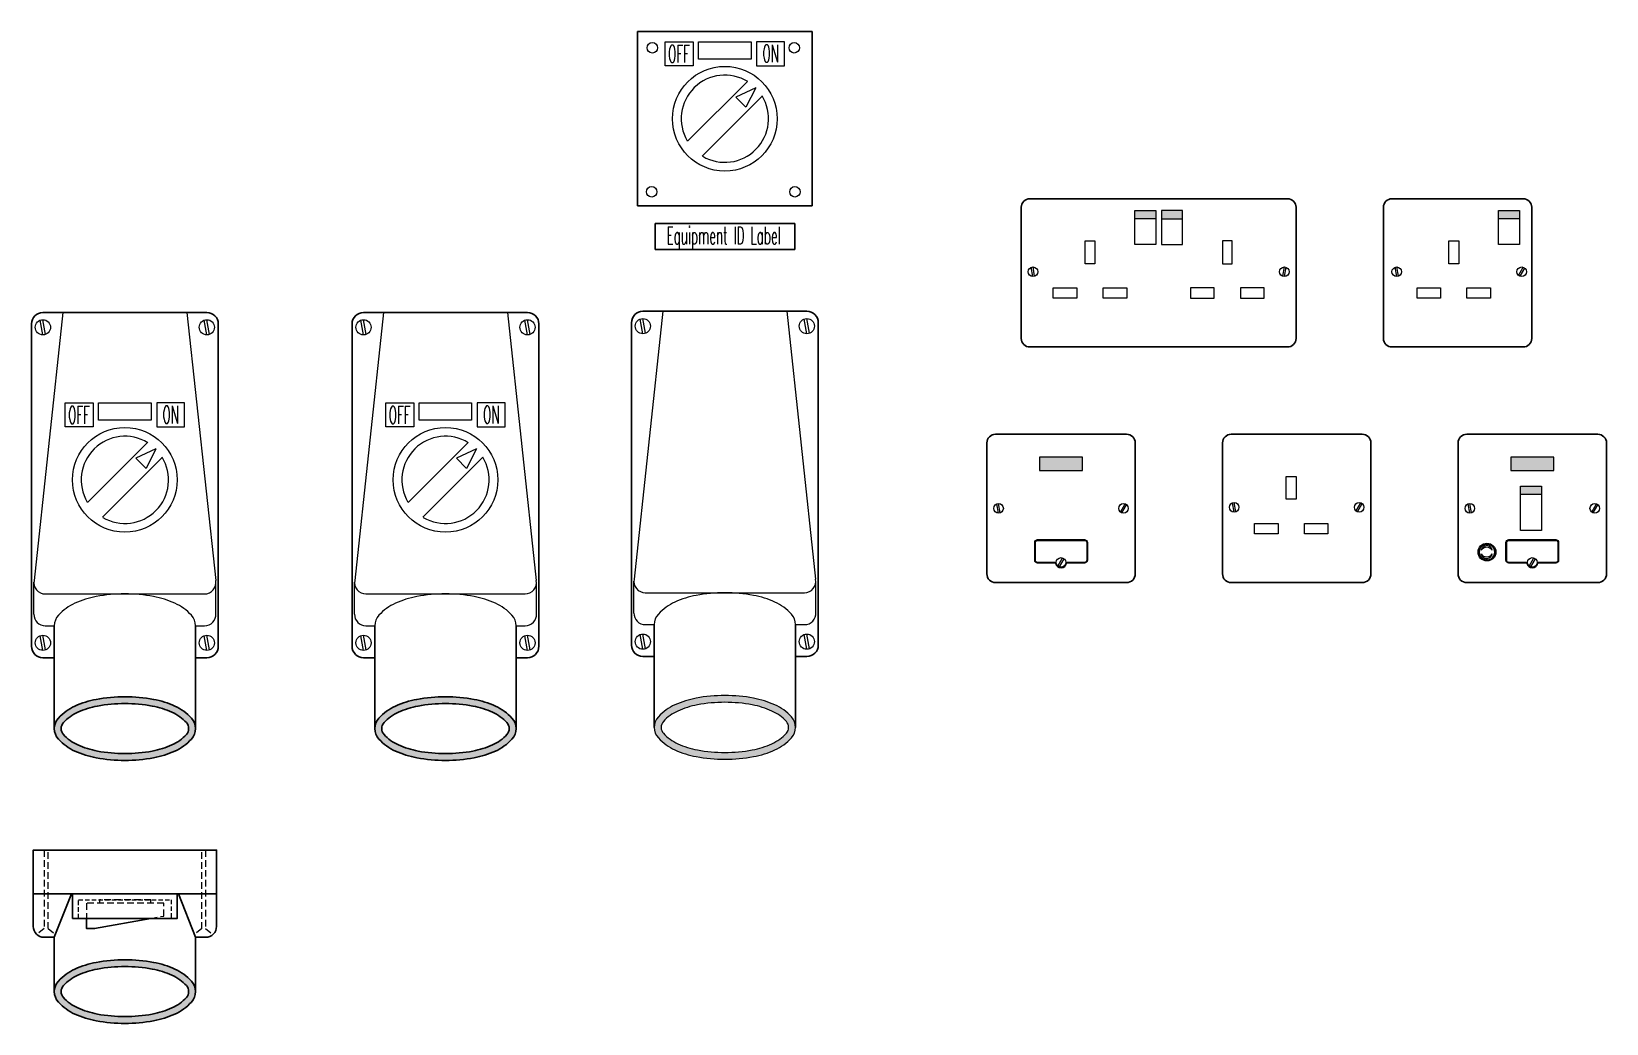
# Model space of a CAD drawing. Header units: millimetres. Extents: x 46649 to 61237, y -33954 to -18530.
# Drawn here: x 57662 to 58564, y -32108 to -31539 of the extents above; entities that cross this region are included whole.
import ezdxf
from ezdxf.enums import TextEntityAlignment as Align

# ---------------------------------------------------------------- set-up
doc = ezdxf.new("R2010")
doc.units = ezdxf.units.MM
doc.linetypes.add('DASHED', pattern=[19.05, 12.7, -6.35])
for name, color, linetype, lineweight in [('ed-1', 6, 'Continuous', 5), ('eo-1', 7, 'Continuous', 9), ('eo-3', 2, 'Continuous', 25), ('KK-100.DET', 205, 'Continuous', 9)]:
    doc.layers.add(name, color=color, linetype=linetype, lineweight=lineweight)
doc.styles.add('ROMANS', font='ROMANS.SHX', dxfattribs={"width": 0.85, "height": 80})

# ---------------------------------------------------------------- blocks, each defined once
blk = doc.blocks.new('*U113')
at = {"layer": 'ed-1'}
for p, q in [((1.75, -44.63), (0.81, -39.3)), ((2.72, -44.46), (1.78, -39.13)), ((144.84, -44.46), (145.78, -39.13)), ((145.82, -44.63), (146.76, -39.3))]:
    blk.add_line(p, q, dxfattribs=at)
for points in [[(60.08, -6.82), (72.17, -6.82), (72.17, -26.34), (60.08, -26.34)], [(60.08, -6.82), (72.17, -6.82), (72.17, -11.53), (60.08, -11.53)], [(87.49, -6.82), (75.39, -6.82), (75.39, -26.34), (87.49, -26.34)], [(87.49, -6.82), (75.39, -6.82), (75.39, -11.53), (87.49, -11.53)], [(31.6, -24.25), (37.26, -24.25), (37.26, -37.28), (31.6, -37.28)], [(115.96, -24.25), (110.3, -24.25), (110.3, -37.28), (115.96, -37.28)], [(13.38, -51.1), (26.89, -51.1), (26.89, -57.07), (13.38, -57.07)], [(41.97, -51.1), (55.48, -51.1), (55.48, -57.07), (41.97, -57.07)], [(105.59, -51.1), (92.08, -51.1), (92.08, -57.07), (105.59, -57.07)], [(134.18, -51.1), (120.67, -51.1), (120.67, -57.07), (134.18, -57.07)]]:
    blk.add_lwpolyline(points, close=True, dxfattribs=at)
for centre in [(1.76, -41.88), (145.8, -41.88)]:
    blk.add_circle(centre, 2.75, dxfattribs=at)
for points in [[(60.08, -6.82), (60.08, -11.53), (72.17, -6.82), (72.17, -11.53)], [(87.49, -6.82), (87.49, -11.53), (75.39, -6.82), (75.39, -11.53)]]:
    blk.add_solid(points, dxfattribs=at)
at = {"layer": 'eo-3'}
blk.add_lwpolyline([(0, 0), (147.56, 0, -0.414214), (152.5, -4.94), (152.5, -80.06, -0.414214), (147.56, -85), (0, -85, -0.414214), (-4.94, -80.06), (-4.94, -4.94, -0.414214)], format="xyb", close=True, dxfattribs=at)
blk = doc.blocks.new('Isolator Elevation')
at = {"layer": 'ed-1'}
for p, q in [((15.82, -5.91), (31.79, -5.91)), ((15.82, -19.62), (15.82, -5.91)), ((31.79, -5.91), (31.79, -19.62)), ((34.84, -5.91), (64.98, -5.91)), ((34.84, -15.8), (34.84, -5.91)), ((64.98, -5.91), (64.98, -15.8)), ((68.21, -5.91), (68.21, -19.62)), ((84.18, -5.91), (68.21, -5.91)), ((84.18, -19.62), (84.18, -5.91)), ((64.98, -15.8), (34.84, -15.8)), ((31.79, -19.62), (15.82, -19.62)), ((68.21, -19.62), (84.18, -19.62)), ((62.92, -28.6), (28.6, -62.92)), ((67.8, -32.2), (56.24, -37.6)), ((67.8, -32.2), (62.1, -43.46)), ((71.4, -37.08), (37.08, -71.4)), ((56.24, -37.6), (62.1, -43.46))]:
    blk.add_line(p, q, dxfattribs=at)
for centre, radius in [((8.45, -9.36), 3), ((89.76, -9.36), 3), ((50, -50), 30), ((8.07, -91.86), 3), ((90.14, -91.86), 3)]:
    blk.add_circle(centre, radius, dxfattribs=at)
for start, end in [(58.49289, 210.56123), (239.44081, 31.50507)]:
    blk.add_arc((50, -50), 25, start, end, dxfattribs=at)
at = {"layer": 'eo-3'}
for p, q in [((100, 0), (0, 0)), ((0, 0), (0, -100)), ((100, -100), (100, 0)), ((100, -100), (0, -100)), ((90, -110), (10, -110)), ((10, -125), (10, -110)), ((90, -110), (90, -125)), ((90, -125), (10, -125))]:
    blk.add_line(p, q, dxfattribs=at)
at = {"layer": 'ed-1', "style": 'ROMANS', "width": 0.5}
for s, p in [('OFF', (23.73, -17.83)), ('ON', (76.28, -17.61)), ('Equipment ID Label', (49.28, -121.92))]:
    blk.add_text(s, height=10, dxfattribs=at).set_placement(p, align=Align.CENTER)
blk = doc.blocks.new('*U114')
at = {"layer": 'ed-1'}
for p, q in [((1.75, 40.37), (0.81, 45.7)), ((2.72, 40.54), (1.78, 45.87)), ((71.57, 41.03), (74.28, 45.71)), ((72.43, 40.53), (75.13, 45.22))]:
    blk.add_line(p, q, dxfattribs=at)
for points in [[(31.6, 60.75), (37.26, 60.75), (37.26, 47.72), (31.6, 47.72)], [(13.38, 33.9), (26.89, 33.9), (26.89, 27.93), (13.38, 27.93)], [(41.97, 33.9), (55.48, 33.9), (55.48, 27.93), (41.97, 27.93)]]:
    blk.add_lwpolyline(points, close=True, dxfattribs=at)
for centre in [(1.76, 43.12), (73.35, 43.12)]:
    blk.add_circle(centre, 2.75, dxfattribs=at)
at = {"layer": 'eo-3'}
blk.add_lwpolyline([(0, 85), (75.12, 85, -0.414214), (80.06, 80.06), (80.06, 4.94, -0.414214), (75.12, 0), (0, 0, -0.414214), (-4.94, 4.94), (-4.94, 80.06, -0.414214)], format="xyb", close=True, dxfattribs=at)
blk = doc.blocks.new('*U115')
at = {"layer": 'ed-1'}
for p, q in [((2.71, -44.63), (1.77, -39.3)), ((3.68, -44.46), (2.74, -39.13)), ((72.53, -43.97), (75.24, -39.29)), ((73.39, -44.47), (76.1, -39.78))]:
    blk.add_line(p, q, dxfattribs=at)
for points in [[(61.04, -6.82), (73.13, -6.82), (73.13, -26.34), (61.04, -26.34)], [(61.04, -6.82), (73.13, -6.82), (73.13, -11.53), (61.04, -11.53)], [(32.57, -24.25), (38.22, -24.25), (38.22, -37.28), (32.57, -37.28)], [(14.35, -51.1), (27.86, -51.1), (27.86, -57.07), (14.35, -57.07)], [(42.93, -51.1), (56.44, -51.1), (56.44, -57.07), (42.93, -57.07)]]:
    blk.add_lwpolyline(points, close=True, dxfattribs=at)
for centre in [(2.72, -41.88), (74.31, -41.88)]:
    blk.add_circle(centre, 2.75, dxfattribs=at)
blk.add_solid([(61.04, -6.82), (61.04, -11.53), (73.13, -6.82), (73.13, -11.53)], dxfattribs=at)
at = {"layer": 'eo-3'}
blk.add_lwpolyline([(0, 0), (75.12, 0, -0.414214), (80.06, -4.94), (80.06, -80.06, -0.414214), (75.12, -85), (0, -85, -0.414214), (-4.94, -80.06), (-4.94, -4.94, -0.414214)], format="xyb", close=True, dxfattribs=at)
blk = doc.blocks.new('*U118')
at = {"layer": 'ed-1'}
h = blk.add_hatch(color=256, dxfattribs=at)
edge = h.paths.add_edge_path(flags=16)
edge.add_arc((46.98, -309.54), 85.43, 90, 100.59553)
edge.add_arc((40.38, -274.28), 49.56, 100.59553, 114.30455)
edge.add_arc((30.38, -252.14), 25.27, 114.30455, 137.47335)
edge.add_arc((15.47, -238.47), 5.03, 137.47335, 180)
edge.add_arc((15.47, -238.47), 5.03, 180, 222.52665)
edge.add_arc((30.38, -224.79), 25.27, 222.52665, 245.69545)
edge.add_arc((40.38, -202.65), 49.56, 245.69545, 259.40447)
edge.add_arc((46.98, -167.4), 85.43, 259.40447, 270)
edge.add_arc((46.98, -167.4), 85.43, 270, 280.59553)
edge.add_arc((53.57, -202.65), 49.56, 280.59553, 294.30455)
edge.add_arc((63.57, -224.79), 25.27, 294.30455, 317.47335)
edge.add_arc((78.48, -238.47), 5.03, 317.47335, 0)
edge.add_arc((78.48, -238.47), 5.03, 0, 42.52665)
edge.add_arc((63.57, -252.14), 25.27, 42.52665, 65.69545)
edge.add_arc((53.57, -274.28), 49.56, 65.69545, 79.40447)
edge.add_arc((46.98, -309.54), 85.43, 79.40447, 90)
edge = h.paths.add_edge_path()
edge.add_arc((46.98, -309.54), 89.34, 90, 100.59553)
edge.add_arc((40.38, -274.28), 53.47, 100.59553, 114.30455)
edge.add_arc((30.38, -252.14), 29.18, 114.30455, 137.47335)
edge.add_arc((15.47, -238.47), 8.95, 137.47335, 180)
edge.add_arc((15.47, -238.47), 8.95, 180, 222.52665)
edge.add_arc((30.38, -224.79), 29.18, 222.52665, 245.69545)
edge.add_arc((40.38, -202.65), 53.47, 245.69545, 259.40447)
edge.add_arc((46.98, -167.4), 89.34, 259.40447, 270)
edge.add_arc((46.98, -167.4), 89.34, 270, 280.59553)
edge.add_arc((53.57, -202.65), 53.47, 280.59553, 294.30455)
edge.add_arc((63.57, -224.79), 29.18, 294.30455, 317.47335)
edge.add_arc((78.48, -238.47), 8.95, 317.47335, 360)
edge.add_arc((78.48, -238.47), 8.95, 0, 42.52665)
edge.add_arc((63.57, -252.14), 29.18, 42.52665, 65.69545)
edge.add_arc((53.57, -274.28), 53.47, 65.69545, 79.40447)
edge.add_arc((46.98, -309.54), 89.34, 79.40447, 90)
for p, q in [((11.44, 0), (-5.04, -153.56)), ((82.51, 0), (98.99, -153.56)), ((-0.03, -12.86), (-1.52, -4.42)), ((1.52, -12.59), (0.03, -4.14)), ((93.92, -12.86), (92.44, -4.42)), ((95.47, -12.59), (93.98, -4.14)), ((-5.16, -172.96), (-5.16, -154.64)), ((1.37, -161.31), (92.59, -161.31)), ((99.1, -173.46), (99.11, -154.89)), ((1.37, -179.58), (6.52, -179.58)), ((87.43, -179.58), (92.59, -179.58)), ((-0.03, -193.7), (-1.52, -185.26)), ((1.52, -193.43), (0.03, -184.99)), ((93.92, -193.7), (92.44, -185.26)), ((95.47, -193.43), (93.98, -184.99))]:
    blk.add_line(p, q, dxfattribs=at)
for points in [[(46.98, -161.31, 0.046265), (30.55, -162.83, 0.059888), (18.37, -166.66, 0.101439), (8.88, -173.53, 0.187717), (6.52, -179.58, 0.187717)], [(87.43, -179.58, 0.187717), (85.07, -173.53, 0.101439), (75.58, -166.66, 0.059888), (63.4, -162.83, 0.046265), (46.98, -161.31, 0.046265)]]:
    blk.add_lwpolyline(points, format="xyb", dxfattribs=at)
for points in [[(46.98, -220.2, 0.046265), (30.55, -221.72, 0.059888), (18.37, -225.55, 0.101439), (8.88, -232.42, 0.187717), (6.52, -238.47, 0.187717), (8.88, -244.52, 0.101439), (18.37, -251.39, 0.059888), (30.55, -255.21, 0.046265), (46.98, -256.74, 0.046265), (63.4, -255.21, 0.059888), (75.58, -251.39, 0.101439), (85.07, -244.52, 0.187717), (87.43, -238.47, 0.187717), (85.07, -232.42, 0.101439), (75.58, -225.55, 0.059888), (63.4, -221.72, 0.046265)], [(46.98, -224.11, 0.046265), (31.27, -225.57, 0.059888), (19.98, -229.12, 0.101439), (11.76, -235.07, 0.187717), (10.44, -238.47, 0.187717), (11.76, -241.87, 0.101439), (19.98, -247.82, 0.059888), (31.27, -251.37, 0.046265), (46.98, -252.82, 0.046265), (62.68, -251.37, 0.059888), (73.97, -247.82, 0.101439), (82.19, -241.87, 0.187717), (83.51, -238.47, 0.187717), (82.19, -235.07, 0.101439), (73.97, -229.12, 0.059888), (62.68, -225.57, 0.046265)]]:
    blk.add_lwpolyline(points, format="xyb", close=True, dxfattribs=at)
for centre in [(0, -8.5), (93.95, -8.5), (0, -189.34), (93.95, -189.34)]:
    blk.add_circle(centre, 4.36, dxfattribs=at)
for centre, start, end in [((1.37, -154.78), 169.17324, 270), ((92.59, -154.78), 270, 10.82676), ((1.37, -173.05), 179.16647, 270), ((92.59, -173.05), 270, 3.50923)]:
    blk.add_arc(centre, 6.52, start, end, dxfattribs=at)
at = {"layer": 'eo-3'}
for p, q in [((6.52, -179.58), (6.52, -238.47)), ((87.43, -179.58), (87.43, -238.47))]:
    blk.add_line(p, q, dxfattribs=at)
for points in [[(6.52, -197.85), (0, -197.85, -0.414214), (-6.52, -191.32), (-6.52, -6.52, -0.414214), (0, 0)], [(0, 0), (93.95, 0, -0.414214), (100.48, -6.52), (100.48, -191.32, -0.414214), (93.95, -197.85), (87.43, -197.85, -0.414214)]]:
    blk.add_lwpolyline(points, format="xyb", dxfattribs=at)
blk = doc.blocks.new('*U124')
at = {"layer": 'eo-3'}
h = blk.add_hatch(color=256, dxfattribs=at)
edge = h.paths.add_edge_path(flags=16)
edge.add_arc((46.98, -309.54), 85.43, 90, 100.59553)
edge.add_arc((40.38, -274.28), 49.56, 100.59553, 114.30455)
edge.add_arc((30.38, -252.14), 25.27, 114.30455, 137.47335)
edge.add_arc((15.47, -238.47), 5.03, 137.47335, 180)
edge.add_arc((15.47, -238.47), 5.03, 180, 222.52665)
edge.add_arc((30.38, -224.79), 25.27, 222.52665, 245.69545)
edge.add_arc((40.38, -202.65), 49.56, 245.69545, 259.40447)
edge.add_arc((46.98, -167.4), 85.43, 259.40447, 270)
edge.add_arc((46.98, -167.4), 85.43, 270, 280.59553)
edge.add_arc((53.57, -202.65), 49.56, 280.59553, 294.30455)
edge.add_arc((63.57, -224.79), 25.27, 294.30455, 317.47335)
edge.add_arc((78.48, -238.47), 5.03, 317.47335, 0)
edge.add_arc((78.48, -238.47), 5.03, 0, 42.52665)
edge.add_arc((63.57, -252.14), 25.27, 42.52665, 65.69545)
edge.add_arc((53.57, -274.28), 49.56, 65.69545, 79.40447)
edge.add_arc((46.98, -309.54), 85.43, 79.40447, 90)
edge = h.paths.add_edge_path()
edge.add_arc((46.98, -309.54), 89.34, 90, 100.59553)
edge.add_arc((40.38, -274.28), 53.47, 100.59553, 114.30455)
edge.add_arc((30.38, -252.14), 29.18, 114.30455, 137.47335)
edge.add_arc((15.47, -238.47), 8.95, 137.47335, 180)
edge.add_arc((15.47, -238.47), 8.95, 180, 222.52665)
edge.add_arc((30.38, -224.79), 29.18, 222.52665, 245.69545)
edge.add_arc((40.38, -202.65), 53.47, 245.69545, 259.40447)
edge.add_arc((46.98, -167.4), 89.34, 259.40447, 270)
edge.add_arc((46.98, -167.4), 89.34, 270, 280.59553)
edge.add_arc((53.57, -202.65), 53.47, 280.59553, 294.30455)
edge.add_arc((63.57, -224.79), 29.18, 294.30455, 317.47335)
edge.add_arc((78.48, -238.47), 8.95, 317.47335, 360)
edge.add_arc((78.48, -238.47), 8.95, 0, 42.52665)
edge.add_arc((63.57, -252.14), 29.18, 42.52665, 65.69545)
edge.add_arc((53.57, -274.28), 53.47, 65.69545, 79.40447)
edge.add_arc((46.98, -309.54), 89.34, 79.40447, 90)
at = {"layer": 'ed-1'}
for p, q in [((11.44, 0), (-5.04, -153.56)), ((82.51, 0), (98.99, -153.56)), ((-0.03, -12.86), (-1.52, -4.42)), ((1.52, -12.59), (0.03, -4.14)), ((93.92, -12.86), (92.44, -4.42)), ((95.47, -12.59), (93.98, -4.14)), ((12.79, -51.84), (28.76, -51.84)), ((12.79, -65.55), (12.79, -51.84)), ((12.79, -51.84), (28.76, -51.84)), ((12.79, -65.55), (12.79, -51.84)), ((28.76, -51.84), (28.76, -65.55)), ((28.76, -51.84), (28.76, -65.55)), ((31.82, -51.84), (61.95, -51.84)), ((31.82, -61.73), (31.82, -51.84)), ((31.82, -51.84), (61.95, -51.84)), ((31.82, -61.73), (31.82, -51.84)), ((61.95, -51.84), (61.95, -61.73)), ((61.95, -51.84), (61.95, -61.73)), ((65.19, -51.84), (65.19, -65.55)), ((81.16, -51.84), (65.19, -51.84)), ((65.19, -51.84), (65.19, -65.55)), ((81.16, -51.84), (65.19, -51.84)), ((81.16, -65.55), (81.16, -51.84)), ((81.16, -65.55), (81.16, -51.84)), ((61.95, -61.73), (31.82, -61.73)), ((61.95, -61.73), (31.82, -61.73)), ((28.76, -65.55), (12.79, -65.55)), ((28.76, -65.55), (12.79, -65.55)), ((65.19, -65.55), (81.16, -65.55)), ((65.19, -65.55), (81.16, -65.55)), ((59.89, -74.53), (25.57, -108.85)), ((59.89, -74.53), (25.57, -108.85)), ((64.78, -78.13), (53.22, -83.53)), ((64.78, -78.13), (53.22, -83.53)), ((64.78, -78.13), (59.08, -89.39)), ((64.78, -78.13), (59.08, -89.39)), ((68.38, -83.01), (34.06, -117.33)), ((68.38, -83.01), (34.06, -117.33)), ((53.22, -83.53), (59.08, -89.39)), ((53.22, -83.53), (59.08, -89.39)), ((-5.16, -172.96), (-5.16, -154.64)), ((1.37, -161.31), (92.59, -161.31)), ((99.1, -173.46), (99.11, -154.89)), ((1.37, -179.58), (6.52, -179.58)), ((87.43, -179.58), (92.59, -179.58)), ((-0.03, -193.7), (-1.52, -185.26)), ((1.52, -193.43), (0.03, -184.99)), ((93.92, -193.7), (92.44, -185.26)), ((95.47, -193.43), (93.98, -184.99))]:
    blk.add_line(p, q, dxfattribs=at)
for points in [[(46.98, -161.31, 0.046265), (30.55, -162.83, 0.059888), (18.37, -166.66, 0.101439), (8.88, -173.53, 0.187717), (6.52, -179.58, 0.187717)], [(87.43, -179.58, 0.187717), (85.07, -173.53, 0.101439), (75.58, -166.66, 0.059888), (63.4, -162.83, 0.046265), (46.98, -161.31, 0.046265)]]:
    blk.add_lwpolyline(points, format="xyb", dxfattribs=at)
for centre, radius in [((0, -8.5), 4.36), ((93.95, -8.5), 4.36), ((46.98, -95.93), 30), ((46.98, -95.93), 30), ((0, -189.34), 4.36), ((93.95, -189.34), 4.36)]:
    blk.add_circle(centre, radius, dxfattribs=at)
for centre, radius, start, end in [((46.98, -95.93), 25, 58.49289, 210.56123), ((46.98, -95.93), 25, 58.49289, 210.56123), ((46.98, -95.93), 25, 239.44081, 31.50507), ((46.98, -95.93), 25, 239.44081, 31.50507), ((1.37, -154.78), 6.52, 169.17324, 270), ((92.59, -154.78), 6.52, 270, 10.82676), ((1.37, -173.05), 6.52, 179.16647, 270), ((92.59, -173.05), 6.52, 270, 3.50923)]:
    blk.add_arc(centre, radius, start, end, dxfattribs=at)
at = {"layer": 'eo-3'}
for p, q in [((6.52, -179.58), (6.52, -238.47)), ((87.43, -179.58), (87.43, -238.47))]:
    blk.add_line(p, q, dxfattribs=at)
for points in [[(6.52, -197.85), (0, -197.85, -0.414214), (-6.52, -191.32), (-6.52, -6.52, -0.414214), (0, 0)], [(0, 0), (93.95, 0, -0.414214), (100.48, -6.52), (100.48, -191.32, -0.414214), (93.95, -197.85), (87.43, -197.85, -0.414214)]]:
    blk.add_lwpolyline(points, format="xyb", dxfattribs=at)
for points in [[(46.98, -220.2, 0.046265), (30.55, -221.72, 0.059888), (18.37, -225.55, 0.101439), (8.88, -232.42, 0.187717), (6.52, -238.47, 0.187717), (8.88, -244.52, 0.101439), (18.37, -251.39, 0.059888), (30.55, -255.21, 0.046265), (46.98, -256.74, 0.046265), (63.4, -255.21, 0.059888), (75.58, -251.39, 0.101439), (85.07, -244.52, 0.187717), (87.43, -238.47, 0.187717), (85.07, -232.42, 0.101439), (75.58, -225.55, 0.059888), (63.4, -221.72, 0.046265)], [(46.98, -224.11, 0.046265), (31.27, -225.57, 0.059888), (19.98, -229.12, 0.101439), (11.76, -235.07, 0.187717), (10.44, -238.47, 0.187717), (11.76, -241.87, 0.101439), (19.98, -247.82, 0.059888), (31.27, -251.37, 0.046265), (46.98, -252.82, 0.046265), (62.68, -251.37, 0.059888), (73.97, -247.82, 0.101439), (82.19, -241.87, 0.187717), (83.51, -238.47, 0.187717), (82.19, -235.07, 0.101439), (73.97, -229.12, 0.059888), (62.68, -225.57, 0.046265)]]:
    blk.add_lwpolyline(points, format="xyb", close=True, dxfattribs=at)
at = {"layer": 'ed-1', "style": 'ROMANS', "width": 0.5}
for s, p in [('OFF', (20.71, -63.77)), ('OFF', (20.71, -63.77)), ('ON', (73.25, -63.54)), ('ON', (73.25, -63.54))]:
    blk.add_text(s, height=10, dxfattribs=at).set_placement(p, align=Align.CENTER)
blk = doc.blocks.new('*U117')
at = {"layer": 'ed-1'}
for p, q in [((2.72, 39.92), (1.78, 45.25)), ((1.75, 39.75), (0.81, 45.08)), ((71.57, 40.4), (74.28, 45.09)), ((72.43, 39.91), (75.13, 44.6)), ((11.36, 21.9), (11.36, 21.16)), ((11.78, 21.9), (11.78, 21.15)), ((11.36, 13.05), (11.36, 13.78)), ((11.78, 13.05), (11.78, 13.8)), ((35.78, 9.43), (38.48, 14.12)), ((36.63, 8.93), (39.34, 13.62))]:
    blk.add_line(p, q, dxfattribs=at)
for points in [[(25.21, 64.28), (49.9, 64.28), (49.9, 71.92), (25.21, 71.92)], [(30.74, 55.16), (42.83, 55.16), (42.83, 29.84), (30.74, 29.84)], [(30.74, 55.16), (42.83, 55.16), (42.83, 50.45), (30.74, 50.45)]]:
    blk.add_lwpolyline(points, close=True, dxfattribs=at)
for points in [[(34.42, 11.11), (24.11, 11.11, -0.414214), (22.47, 12.76), (22.47, 22.94, -0.414214), (24.11, 24.58), (51, 24.58, -0.414214), (52.65, 22.94), (52.65, 12.76, -0.414214), (51, 11.11), (40.69, 11.11)], [(34.81, 11.52), (24.11, 11.52, -0.414214), (22.88, 12.76), (22.88, 22.94, -0.414214), (24.11, 24.17), (51, 24.17, -0.414214), (52.24, 22.94), (52.24, 12.76, -0.414214), (51, 11.52), (40.31, 11.52)]]:
    blk.add_lwpolyline(points, format="xyb", dxfattribs=at)
for centre, radius in [((1.76, 42.5), 2.75), ((73.35, 42.5), 2.75), ((11.57, 17.47), 5.1), ((11.57, 17.47), 4.73), ((37.56, 11.52), 2.75)]:
    blk.add_circle(centre, radius, dxfattribs=at)
for centre, radius, start, end in [((11.57, 17.47), 4.43, 92.66453, 267.33547), ((11.45, 17.92), 3.24, 91.49461, 170.25584), ((11.45, 16.39), 3.82, 33.08892, 146.91108), ((11.57, 17.47), 4.43, 272.66453, 87.33547), ((11.45, 17.92), 3.24, 9.74416, 84.2101), ((11.45, 18.56), 3.82, 213.08892, 326.91108), ((11.45, 17.02), 3.24, 189.74416, 268.50539), ((11.45, 17.02), 3.24, 275.7899, 350.25584), ((37.56, 11.52), 3.16, 187.48124, 352.51876)]:
    blk.add_arc(centre, radius, start, end, dxfattribs=at)
for points in [[(25.21, 64.28), (25.21, 71.92), (49.9, 64.28), (49.9, 71.92)], [(30.74, 55.16), (30.74, 50.45), (42.83, 55.16), (42.83, 50.45)]]:
    blk.add_solid(points, dxfattribs=at)
at = {"layer": 'eo-3'}
blk.add_lwpolyline([(0, 85), (75.12, 85, -0.414214), (80.06, 80.06), (80.06, 4.94, -0.414214), (75.12, 0), (0, 0, -0.414214), (-4.94, 4.94), (-4.94, 80.06, -0.414214)], format="xyb", close=True, dxfattribs=at)
blk = doc.blocks.new('*U123')
at = {"layer": 'ed-1'}
for p, q in [((2.72, 39.92), (1.78, 45.25)), ((1.75, 39.75), (0.81, 45.08)), ((71.57, 40.4), (74.28, 45.09)), ((72.43, 39.91), (75.13, 44.6)), ((35.78, 9.43), (38.48, 14.12)), ((36.63, 8.93), (39.34, 13.62))]:
    blk.add_line(p, q, dxfattribs=at)
blk.add_lwpolyline([(25.21, 64.28), (49.9, 64.28), (49.9, 71.92), (25.21, 71.92)], close=True, dxfattribs=at)
for points in [[(34.42, 11.11), (24.11, 11.11, -0.414214), (22.47, 12.76), (22.47, 22.94, -0.414214), (24.11, 24.58), (51, 24.58, -0.414214), (52.65, 22.94), (52.65, 12.76, -0.414214), (51, 11.11), (40.69, 11.11)], [(34.81, 11.52), (24.11, 11.52, -0.414214), (22.88, 12.76), (22.88, 22.94, -0.414214), (24.11, 24.17), (51, 24.17, -0.414214), (52.24, 22.94), (52.24, 12.76, -0.414214), (51, 11.52), (40.31, 11.52)]]:
    blk.add_lwpolyline(points, format="xyb", dxfattribs=at)
for centre in [(1.76, 42.5), (73.35, 42.5), (37.56, 11.52)]:
    blk.add_circle(centre, 2.75, dxfattribs=at)
blk.add_arc((37.56, 11.52), 3.16, 187.48124, 352.51876, dxfattribs=at)
blk.add_solid([(25.21, 64.28), (25.21, 71.92), (49.9, 64.28), (49.9, 71.92)], dxfattribs=at)
at = {"layer": 'eo-3'}
blk.add_lwpolyline([(0, 85), (75.12, 85, -0.414214), (80.06, 80.06), (80.06, 4.94, -0.414214), (75.12, 0), (0, 0, -0.414214), (-4.94, 4.94), (-4.94, 80.06, -0.414214)], format="xyb", close=True, dxfattribs=at)

msp = doc.modelspace()

# ---------------------------------------------------------------- hatches: boundary and pattern name
at = {"layer": 'eo-3'}
h = msp.add_hatch(color=256, dxfattribs=at)
edge = h.paths.add_edge_path(flags=16)
edge.add_arc((57715.088538, -32009.658531), 85.425704, 90, 100.59553131)
edge.add_arc((57708.493006, -31974.400407), 49.555991, 100.595531311, 114.304549267)
edge.add_arc((57698.495339, -31952.262716), 25.265443, 114.304549268, 137.473351493)
edge.add_arc((57683.584281, -31938.586485), 5.032328, 137.473351468, 179.999999977)
edge.add_arc((57683.584281, -31938.586485), 5.032328, 180, 222.526648509)
edge.add_arc((57698.495339, -31924.910254), 25.265443, 222.526648507, 245.695450732)
edge.add_arc((57708.493006, -31902.772563), 49.555991, 245.695450733, 259.404468689)
edge.add_arc((57715.088538, -31867.51444), 85.425704, 259.40446869, 270)
edge.add_arc((57715.088538, -31867.51444), 85.425704, 270, 280.59553131)
edge.add_arc((57721.68407, -31902.772563), 49.555991, 280.595531308, 294.304549264)
edge.add_arc((57731.681737, -31924.910254), 25.265443, 294.304549261, 317.473351487)
edge.add_arc((57746.592795, -31938.586485), 5.032328, 317.473351496, 0.000000004)
edge.add_arc((57746.592795, -31938.586485), 5.032328, 0, 42.526648508)
edge.add_arc((57731.681737, -31952.262716), 25.265443, 42.526648513, 65.695450739)
edge.add_arc((57721.68407, -31974.400407), 49.555991, 65.695450736, 79.404468692)
edge.add_arc((57715.088538, -32009.658531), 85.425704, 79.404468689, 89.999999999)
edge = h.paths.add_edge_path()
edge.add_arc((57715.088538, -32009.658531), 89.340338, 90, 100.59553131)
edge.add_arc((57708.493006, -31974.400407), 53.470625, 100.59553131, 114.304549266)
edge.add_arc((57698.495339, -31952.262716), 29.180077, 114.304549265, 137.473351491)
edge.add_arc((57683.584281, -31938.586485), 8.946962, 137.473351489, 179.999999997)
edge.add_arc((57683.584281, -31938.586485), 8.946962, 180, 222.526648509)
edge.add_arc((57698.495339, -31924.910254), 29.180077, 222.526648509, 245.695450735)
edge.add_arc((57708.493006, -31902.772563), 53.470625, 245.695450734, 259.40446869)
edge.add_arc((57715.088538, -31867.51444), 89.340338, 259.40446869, 270)
edge.add_arc((57715.088538, -31867.51444), 89.340338, 270, 280.59553131)
edge.add_arc((57721.68407, -31902.772563), 53.470625, 280.59553131, 294.304549266)
edge.add_arc((57731.681737, -31924.910254), 29.180077, 294.304549265, 317.473351491)
edge.add_arc((57746.592795, -31938.586485), 8.946962, 317.473351489, 359.999999998)
edge.add_arc((57746.592795, -31938.586485), 8.946962, 0, 42.526648508)
edge.add_arc((57731.681737, -31952.262716), 29.180077, 42.526648509, 65.695450735)
edge.add_arc((57721.68407, -31974.400407), 53.470625, 65.695450734, 79.40446869)
edge.add_arc((57715.088538, -32009.658531), 89.340338, 79.40446869, 90)
h = msp.add_hatch(color=256, dxfattribs=at)
edge = h.paths.add_edge_path(flags=16)
edge.add_arc((57715.088538, -32160.39242), 85.425704, 90, 100.59553131)
edge.add_arc((57708.493006, -32125.134296), 49.555991, 100.595531311, 114.304549267)
edge.add_arc((57698.495339, -32102.996605), 25.265443, 114.304549268, 137.473351493)
edge.add_arc((57683.584281, -32089.320374), 5.032328, 137.473351468, 179.999999977)
edge.add_arc((57683.584281, -32089.320374), 5.032328, 180, 222.526648509)
edge.add_arc((57698.495339, -32075.644143), 25.265443, 222.526648507, 245.695450732)
edge.add_arc((57708.493006, -32053.506452), 49.555991, 245.695450733, 259.404468689)
edge.add_arc((57715.088538, -32018.248329), 85.425704, 259.40446869, 270)
edge.add_arc((57715.088538, -32018.248329), 85.425704, 270, 280.59553131)
edge.add_arc((57721.68407, -32053.506452), 49.555991, 280.595531308, 294.304549264)
edge.add_arc((57731.681737, -32075.644143), 25.265443, 294.304549261, 317.473351487)
edge.add_arc((57746.592795, -32089.320374), 5.032328, 317.473351496, 0.000000004)
edge.add_arc((57746.592795, -32089.320374), 5.032328, 0, 42.526648508)
edge.add_arc((57731.681737, -32102.996605), 25.265443, 42.526648513, 65.695450739)
edge.add_arc((57721.68407, -32125.134296), 49.555991, 65.695450736, 79.404468692)
edge.add_arc((57715.088538, -32160.39242), 85.425704, 79.404468689, 89.999999999)
edge = h.paths.add_edge_path()
edge.add_arc((57715.088538, -32160.39242), 89.340338, 90, 100.59553131)
edge.add_arc((57708.493006, -32125.134296), 53.470625, 100.59553131, 114.304549266)
edge.add_arc((57698.495339, -32102.996605), 29.180077, 114.304549265, 137.473351491)
edge.add_arc((57683.584281, -32089.320374), 8.946962, 137.473351489, 179.999999997)
edge.add_arc((57683.584281, -32089.320374), 8.946962, 180, 222.526648509)
edge.add_arc((57698.495339, -32075.644143), 29.180077, 222.526648509, 245.695450735)
edge.add_arc((57708.493006, -32053.506452), 53.470625, 245.695450734, 259.40446869)
edge.add_arc((57715.088538, -32018.248329), 89.340338, 259.40446869, 270)
edge.add_arc((57715.088538, -32018.248329), 89.340338, 270, 280.59553131)
edge.add_arc((57721.68407, -32053.506452), 53.470625, 280.59553131, 294.304549266)
edge.add_arc((57731.681737, -32075.644143), 29.180077, 294.304549265, 317.473351491)
edge.add_arc((57746.592795, -32089.320374), 8.946962, 317.473351489, 359.999999998)
edge.add_arc((57746.592795, -32089.320374), 8.946962, 0, 42.526648508)
edge.add_arc((57731.681737, -32102.996605), 29.180077, 42.526648509, 65.695450735)
edge.add_arc((57721.68407, -32125.134296), 53.470625, 65.695450734, 79.40446869)
edge.add_arc((57715.088538, -32160.39242), 89.340338, 79.40446869, 90)

# ---------------------------------------------------------------- linework, layer by layer
at = {"layer": 'ed-1'}
for p, q in [((57679.556174, -31700.117865), (57663.070668, -31853.677055)), ((57668.086439, -31712.977941), (57666.597352, -31704.532906)), ((57669.628504, -31712.706033), (57668.139417, -31704.260998)), ((57750.620902, -31700.117865), (57767.106407, -31853.677055)), ((57762.037659, -31712.977941), (57760.548571, -31704.532906)), ((57763.579724, -31712.706033), (57762.090636, -31704.260998)), ((57680.903943, -31765.668694), (57680.903943, -31751.961663)), ((57680.903943, -31751.961663), (57696.875647, -31751.961663)), ((57696.875647, -31751.961663), (57696.875647, -31765.668694)), ((57699.932288, -31761.849358), (57699.932288, -31751.961663)), ((57699.932288, -31751.961663), (57730.0651, -31751.961663)), ((57730.0651, -31751.961663), (57730.0651, -31761.849358)), ((57733.301428, -31751.961663), (57733.301428, -31765.668694)), ((57749.273132, -31751.961663), (57733.301428, -31751.961663)), ((57749.273132, -31765.668694), (57749.273132, -31751.961663)), ((57730.0651, -31761.849358), (57699.932288, -31761.849358)), ((57696.875647, -31765.668694), (57680.903943, -31765.668694)), ((57733.301428, -31765.668694), (57749.273132, -31765.668694)), ((57728.006506, -31774.645256), (57693.686194, -31808.967522)), ((57732.891272, -31778.246819), (57721.330725, -31783.645256)), ((57732.891272, -31778.246819), (57727.192053, -31789.505608)), ((57736.490881, -31783.129631), (57702.170569, -31817.451897)), ((57721.330725, -31783.645256), (57727.192053, -31789.505608)), ((57662.955222, -31873.075977), (57662.956086, -31854.7602)), ((57669.478922, -31861.426988), (57760.698154, -31861.426988)), ((57767.209796, -31873.578544), (57767.22163, -31855.011799)), ((57668.086439, -31893.82044), (57666.597352, -31885.375405)), ((57669.628504, -31893.548532), (57668.139417, -31885.103497)), ((57669.478922, -31879.69528), (57674.637318, -31879.69528)), ((57755.539757, -31879.69528), (57760.698154, -31879.69528)), ((57762.037659, -31893.82044), (57760.548571, -31885.375405)), ((57763.579724, -31893.548532), (57762.090636, -31885.103497))]:
    msp.add_line(p, q, dxfattribs=at)
at = {"layer": 'ed-1', "linetype": 'DASHED', "ltscale": 0.3}
for p, q in [((57668.824969, -32053.258023), (57664.58609, -32056.545209)), ((57671.086738, -32053.258023), (57675.297856, -32056.523681)), ((57759.090337, -32053.258023), (57754.879219, -32056.523681)), ((57761.352107, -32053.258023), (57765.590986, -32056.545209))]:
    msp.add_line(p, q, dxfattribs=at)
at = {"layer": 'ed-1'}
for points in [[(57755.539757, -31879.69528, 0.1877169349), (57753.186376, -31873.647733, 0.1014387672), (57743.69187, -31866.777647, 0.0598883202), (57731.515965, -31862.950268, 0.0927220046), (57698.663151, -31862.949886)], [(57698.661111, -31862.950268, 0.0598883202), (57686.485206, -31866.777647, 0.1014387672), (57676.9907, -31873.647733, 0.1877169349), (57674.637318, -31879.69528, 0.1877169349)]]:
    msp.add_lwpolyline(points, format="xyb", dxfattribs=at)
at = {"layer": 'ed-1', "linetype": 'DASHED', "ltscale": 0.3}
for points in [[(57671.086738, -32053.258023), (57671.086738, -32008.207257), (57668.824969, -32008.207257), (57668.824969, -32053.258023)], [(57759.090337, -32053.258023), (57759.090337, -32008.207257), (57761.352107, -32008.207257), (57761.352107, -32053.258023)], [(57729.894641, -32047.363057), (57737.351225, -32046.006667), (57737.351225, -32038.664267), (57693.166787, -32038.664267), (57693.166787, -32047.363057)], [(57729.93179, -32038.664267), (57729.93179, -32036.664267), (57700.586222, -32036.664267), (57700.586222, -32038.664267)]]:
    msp.add_lwpolyline(points, dxfattribs=at)
at = {"layer": 'ed-1'}
for centre, radius in [((57668.112928, -31708.61947), 4.358552), ((57762.064148, -31708.61947), 4.358552), ((57715.088538, -31796.048577), 29.999111), ((57668.112928, -31889.461968), 4.358552), ((57762.064148, -31889.461968), 4.358552)]:
    msp.add_circle(centre, radius, dxfattribs=at)
for centre, radius, start, end in [((57715.088058, -31796.048215), 24.99966, 58.492885532, 210.561230464), ((57715.088245, -31796.048413), 24.999881, 239.440810636, 31.50507339), ((57669.478922, -31854.902597), 6.52439, 169.173239234, 270), ((57760.698154, -31854.902597), 6.52439, 270, 10.826760766), ((57669.478922, -31873.17089), 6.52439, 179.166467366, 270), ((57760.698154, -31873.17089), 6.52439, 270, 3.509225966)]:
    msp.add_arc(centre, radius, start, end, dxfattribs=at)
at = {"layer": 'eo-1', "linetype": 'DASHED', "ltscale": 0.2}
msp.add_lwpolyline([(57688.546437, -32047.363057), (57688.546437, -32036.664267), (57741.630639, -32036.664267), (57741.630639, -32047.363057)], dxfattribs=at)
at = {"layer": 'eo-3'}
for p, q in [((57674.637318, -31879.69528), (57674.637318, -31938.586485)), ((57755.539757, -31879.695042), (57755.539757, -31938.586485)), ((57662.588538, -32033.207257), (57767.588538, -32033.207257)), ((57674.637318, -32058.207257), (57684.445873, -32033.207257)), ((57755.539757, -32058.207257), (57745.731203, -32033.207257)), ((57674.637318, -32058.207257), (57674.637318, -32089.320374)), ((57755.539757, -32058.207257), (57755.539757, -32089.320374))]:
    msp.add_line(p, q, dxfattribs=at)
for points in [[(57674.637318, -31897.963573), (57668.112928, -31897.963573, -0.4142135624), (57661.588538, -31891.439183), (57661.588538, -31706.642255, -0.4142135624), (57668.112928, -31700.117865)], [(57668.112928, -31700.117865), (57762.064148, -31700.117865, -0.4142135624), (57768.588538, -31706.642255), (57768.588538, -31891.439183, -0.4142135624), (57762.064148, -31897.963573), (57755.539757, -31897.963573, -0.4142135624)], [(57755.539757, -32058.207257), (57761.352107, -32058.207257, 0.4142135624), (57767.588538, -32051.970826), (57767.588538, -32008.207257), (57662.588538, -32008.207257), (57662.588538, -32051.970826, 0.4142135624), (57668.824969, -32058.207257), (57674.637318, -32058.207257)]]:
    msp.add_lwpolyline(points, format="xyb", dxfattribs=at)
for points in [[(57715.088538, -31920.318193, 0.0462646932), (57698.661111, -31921.841473, 0.0598883202), (57686.485206, -31925.668852, 0.1014387672), (57676.9907, -31932.538938, 0.1877169349), (57674.637318, -31938.586485, 0.1877169349), (57676.9907, -31944.634033, 0.1014387672), (57686.485206, -31951.504119, 0.0598883202), (57698.661111, -31955.331498, 0.0462646932), (57715.088538, -31956.854778, 0.0462646932), (57731.515965, -31955.331498, 0.0598883202), (57743.69187, -31951.504119, 0.1014387672), (57753.186376, -31944.634033, 0.1877169349), (57755.539757, -31938.586485, 0.1877169349), (57753.186376, -31932.538938, 0.1014387672), (57743.69187, -31925.668852, 0.0598883202), (57731.515965, -31921.841473, 0.0462646932)], [(57715.088538, -31924.232827, 0.0462646932), (57699.380913, -31925.689361, 0.0598883202), (57688.096418, -31929.236534, 0.1014387672), (57679.875641, -31935.184968, 0.1877169349), (57678.551953, -31938.586485, 0.1877169349), (57679.875641, -31941.988002, 0.1014387672), (57688.096418, -31947.936436, 0.0598883202), (57699.380913, -31951.483609, 0.0462646932), (57715.088538, -31952.940144, 0.0462646932), (57730.796163, -31951.483609, 0.0598883202), (57742.080658, -31947.936436, 0.1014387672), (57750.301435, -31941.988002, 0.1877169349), (57751.625123, -31938.586485, 0.1877169349), (57750.301435, -31935.184968, 0.1014387672), (57742.080658, -31929.236534, 0.0598883202), (57730.796163, -31925.689361, 0.0462646932)], [(57715.088538, -32071.052082, 0.0462646932), (57698.661111, -32072.575362, 0.0598883202), (57686.485206, -32076.402741, 0.1014387672), (57676.9907, -32083.272827, 0.1877169349), (57674.637318, -32089.320374, 0.1877169349), (57676.9907, -32095.367922, 0.1014387672), (57686.485206, -32102.238008, 0.0598883202), (57698.661111, -32106.065387, 0.0462646932), (57715.088538, -32107.588667, 0.0462646932), (57731.515965, -32106.065387, 0.0598883202), (57743.69187, -32102.238008, 0.1014387672), (57753.186376, -32095.367922, 0.1877169349), (57755.539757, -32089.320374, 0.1877169349), (57753.186376, -32083.272827, 0.1014387672), (57743.69187, -32076.402741, 0.0598883202), (57731.515965, -32072.575362, 0.0462646932)], [(57715.088538, -32074.966716, 0.0462646932), (57699.380913, -32076.42325, 0.0598883202), (57688.096418, -32079.970423, 0.1014387672), (57679.875641, -32085.918857, 0.1877169349), (57678.551953, -32089.320374, 0.1877169349), (57679.875641, -32092.721891, 0.1014387672), (57688.096418, -32098.670325, 0.0598883202), (57699.380913, -32102.217498, 0.0462646932), (57715.088538, -32103.674033, 0.0462646932), (57730.796163, -32102.217498, 0.0598883202), (57742.080658, -32098.670325, 0.1014387672), (57750.301435, -32092.721891, 0.1877169349), (57751.625123, -32089.320374, 0.1877169349), (57750.301435, -32085.918857, 0.1014387672), (57742.080658, -32079.970423, 0.0598883202), (57730.796163, -32076.42325, 0.0462646932)]]:
    msp.add_lwpolyline(points, format="xyb", close=True, dxfattribs=at)
for points in [[(57745.087649, -32033.207257), (57745.087649, -32047.363057), (57685.089427, -32047.363057), (57685.089427, -32033.207257)], [(57693.166787, -32047.363057), (57693.166787, -32053.221825), (57697.686802, -32053.221825), (57729.894641, -32047.363057)]]:
    msp.add_lwpolyline(points, dxfattribs=at)

# ---------------------------------------------------------------- block references
for name, p in [('Isolator Elevation', (58008.827217, -31539.070195)), ('*U113', (58233.580329, -31634.891306)), ('*U115', (58441.026151, -31634.891306)), ('*U118', (58011.851607, -31699.429967)), ('*U123', (58213.865791, -31854.891306)), ('*U114', (58348.865791, -31854.891306)), ('*U117', (58483.865791, -31854.891306))]:
    msp.add_blockref(name, p, dxfattribs=at)
at = {"layer": 'KK-100.DET'}
msp.add_blockref('*U124', (57851.78904, -31700.117865), dxfattribs=at)

# ---------------------------------------------------------------- texts
at = {"layer": 'ed-1', "style": 'ROMANS', "width": 0.5}
for s, p in [('OFF', (57688.820609, -31763.883189)), ('ON', (57741.363689, -31763.658579))]:
    msp.add_text(s, height=10, dxfattribs=at).set_placement(p, align=Align.CENTER)

doc.saveas('drawing.dxf')
